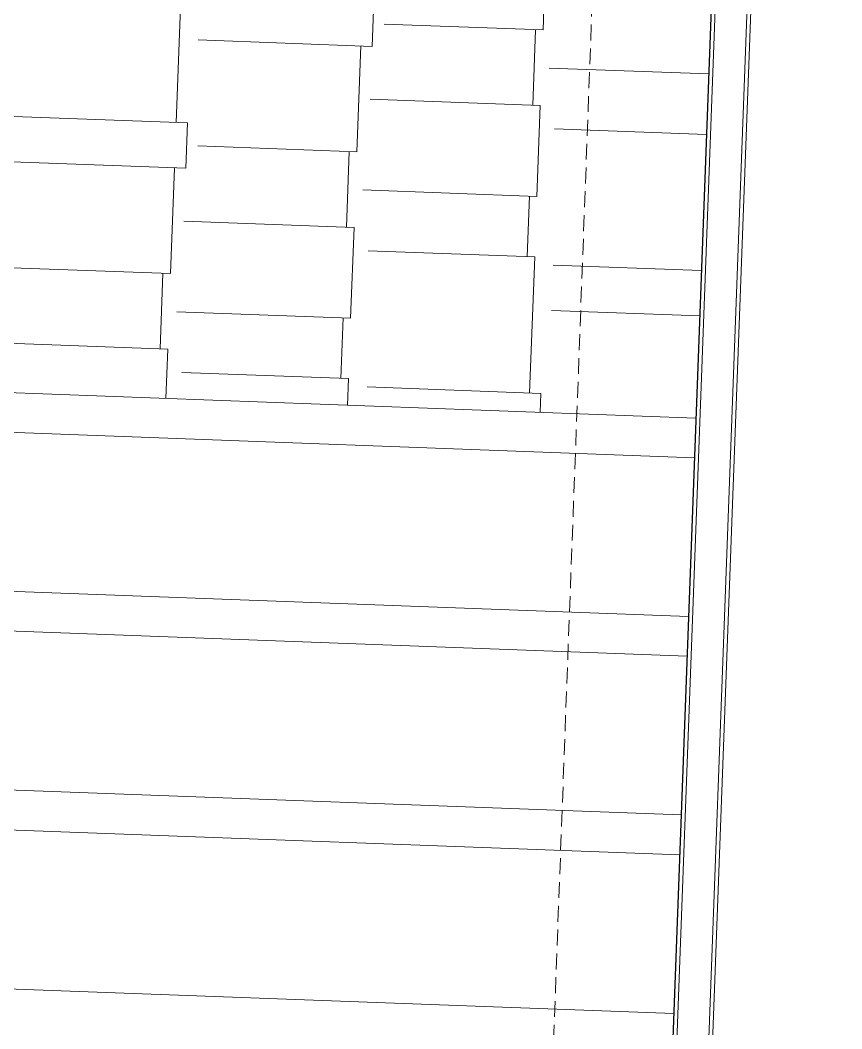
# Model space of a CAD drawing. Header units: centimetres. Extents: x 63871 to 181827, y -95930 to 42199.
# Drawn here: x 172549.1 to 172755.9, y 36099.7 to 36353.6 of the extents above; entities that cross this region are included whole.
import ezdxf

# ---------------------------------------------------------------- set-up
doc = ezdxf.new("R2010")
doc.units = ezdxf.units.CM
doc.linetypes.add('11-021_500-SatisOfisi_220512$0${ Diamond }', pattern=[12, 4, -2, 2, 2, -2])
for name, color, linetype, lineweight in [('A-WALL', 12, 'Continuous', 50), ('ARM_Pen_No__252', 8, 'Continuous', 18), ('İz DÜŞÜMÜ', 7, '11-021_500-SatisOfisi_220512$0${ Diamond }', 18), ('OLUK', 222, 'Continuous', 15), ('TARAMA', 251, 'Continuous', 5), ('Çatı', 144, 'Continuous', 30)]:
    doc.layers.add(name, color=color, linetype=linetype, lineweight=lineweight)

# ---------------------------------------------------------------- blocks, each defined once
blk = doc.blocks.new('HRD')
at = {"layer": 'ARM_Pen_No__252'}
h = blk.add_hatch(dxfattribs=at)
h.set_pattern_fill('AR-B816', color=256, scale=0.09)
h.set_pattern_definition([(0, (-39959.2, 0), (0, 18.288), []), (90, (-39959.2, 0), (-18.288, 18.288), [18.288, -18.288])])
h.paths.add_polyline_path([(154149.63, 35592.48), (154149.63, 35503.48), (154219.63, 35503.48), (154219.63, 35483.24), (154324.63, 35483.24), (154324.63, 35692.48), (154369.63, 35692.48), (154369.63, 35927.48), (154369.63, 35927.48), (154369.63, 36097.48), (154369.63, 36177.48), (154254.63, 36177.48), (153954.63, 36177.48), (153839.63, 36177.48), (153839.63, 35897.6), (153869.63, 35897.54), (153869.63, 35882.48), (154019.63, 35882.48), (154019.63, 35872.48), (154019.63, 35833.25, -0.444416), (154030.45, 35823.48, -0.444416), (154019.63, 35813.72), (154019.63, 35773.48), (153939.63, 35773.48), (153939.63, 35692.48), (154019.63, 35692.48), (154019.63, 35687.48), (154019.63, 35633.7), (154020.63, 35632.93), (154019.63, 35631.47), (154019.63, 35592.48), (154019.63, 35582.48), (153989.63, 35582.48), (153989.63, 35577.48), (153989.63, 35497.48), (153989.63, 35437.48), (153994.63, 35437.48), (154094.63, 35437.48), (154139.63, 35437.48), (154139.63, 35592.48)])
at = {"layer": 'A-WALL', "lineweight": 53}
for p, q in [((153819.63, 35782.48), (153819.63, 36197.48)), ((153839.63, 36177.48), (153839.63, 35882.48)), ((153954.63, 36177.48), (153839.63, 36177.48))]:
    blk.add_line(p, q, dxfattribs=at)
at = {"layer": 'İz DÜŞÜMÜ'}
blk.add_lwpolyline([(153819.63, 36347.48), (154419.63, 36347.49), (154419.63, 35292.49), (154159.63, 35292.49), (154159.63, 35357.48), (153819.63, 35357.48), (153819.63, 36347.48)], dxfattribs=at)
blk = doc.blocks.new('çatı planı')
blk.add_wipeout([(-680, -1060), (-680, 0), (0, 0), (0, -1125), (-340, -1125), (-340, -1060)]).dxf.layer = 'OLUK'
at = {"layer": 'Çatı', "lineweight": 15}
h = blk.add_hatch(dxfattribs=at)
h.set_pattern_fill('AR-RSHKE', color=251, scale=0.15, angle=270)
h.set_pattern_definition([(270, (-196861.627, -36377.483), (45.72, -97.155), [22.86, -19.05, 26.67, -11.43, 34.29, -15.24]), (270, (-196859.72, -36400.343), (45.72, -97.155), [19.05, -72.39, 15.24, -22.86]), (270, (-196864.484, -36446.063), (45.72, -97.155), [11.43, -118.11]), (0, (-196861.627, -36377.483), (45.72, 32.385), [43.815, -139.065]), (0, (-196861.627, -36400.343), (45.72, 32.385), [42.8625, -140.0175]), (0, (-196861.627, -36419.393), (45.72, 32.385), [40.005, -142.875]), (0, (-196864.484, -36446.063), (45.72, 32.385), [43.815, -139.065]), (0, (-196864.484, -36457.493), (45.72, 32.385), [43.815, -139.065]), (0, (-196861.627, -36491.783), (45.72, 32.385), [41.91, -140.97])])
h.paths.add_polyline_path([(-340, -340), (-670, -340), (-670, -1050), (-340, -720)])
h.paths.add_polyline_path([(-554.79, -586.74), (-554.79, -524.95), (-462.64, -524.95), (-462.64, -586.74)], flags=16)
h.paths.add_polyline_path([(-438.13, -595), (-438.13, -505), (-358.13, -505), (-358.13, -595)], flags=16)
h.paths.add_polyline_path([(-435.13, -592), (-435.13, -508), (-361.13, -508), (-361.13, -592)], flags=0)
h.paths.add_polyline_path([(-575, -509.93), (-635, -509.93), (-635, -464.95), (-575, -464.95)], flags=16)
h.paths.add_polyline_path([(-590, -495), (-620, -494.93), (-620, -479.88), (-590, -479.95)], flags=0)
h.paths.add_polyline_path([(-605, -487.43, -1), (-620, -487.43, -1), (-605, -487.43, -1), (-590, -487.43, -1)], flags=0)
h.paths.add_polyline_path([(-540.96, -552.31), (-463.64, -552.31), (-463.64, -528.57), (-540.96, -528.57)], flags=8)
h.paths.add_polyline_path([(-428.72, -520.12), (-364.78, -520.12), (-364.78, -508.56), (-428.72, -508.56)], flags=8)
at = {"layer": 'İz DÜŞÜMÜ'}
blk.add_lwpolyline([(-300, -1020), (-300, -960), (-40, -960), (-40, -1085), (-300, -1085), (-300, -1020), (-640, -1020), (-640, -30), (-300, -30), (-300, -180), (-40, -180), (-40, -1095)], dxfattribs=at)
at = {"layer": 'OLUK'}
for points in [[(-340, -1125), (-340, -1060), (-680, -1060), (-680, 0), (0, 0), (0, -1125)], [(-339, -1124), (-339, -1059), (-679, -1059), (-679, -1), (-1, -1), (-1, -1124)], [(-331, -1116), (-331, -1051), (-671, -1051), (-671, -9), (-9, -9), (-9, -1116)]]:
    blk.add_lwpolyline(points, close=True, dxfattribs=at)
at = {"layer": 'TARAMA'}
for p, q in [((-490, -190), (-670, -190)), ((-450, -230), (-670, -230)), ((-440, -240), (-670, -240)), ((-400, -280), (-670, -280)), ((-390, -290), (-670, -290)), ((-350, -330), (-670, -330)), ((-340, -340), (-670, -340))]:
    blk.add_line(p, q, dxfattribs=at)
at = {"layer": 'Çatı'}
blk.add_lwpolyline([(-330, -1115), (-330, -1050), (-670, -1050), (-670, -10), (-10, -10), (-10, -1115)], close=True, dxfattribs=at)
blk = doc.blocks.new('VAZİYET PLANI')
at = {"rotation": 177.873189238168}
blk.add_blockref('HRD', (149788.44, 51628.67), dxfattribs=at)
at = {"layer": 'OLUK', "rotation": 177.8731895439683}
blk.add_blockref('çatı planı', (-5914.8, 21008.45), dxfattribs=at)

msp = doc.modelspace()

# ---------------------------------------------------------------- block references
at = {"layer": 'OLUK'}
msp.add_blockref('VAZİYET PLANI', (177951.86, 14930.11), dxfattribs=at)

doc.saveas('drawing.dxf')
